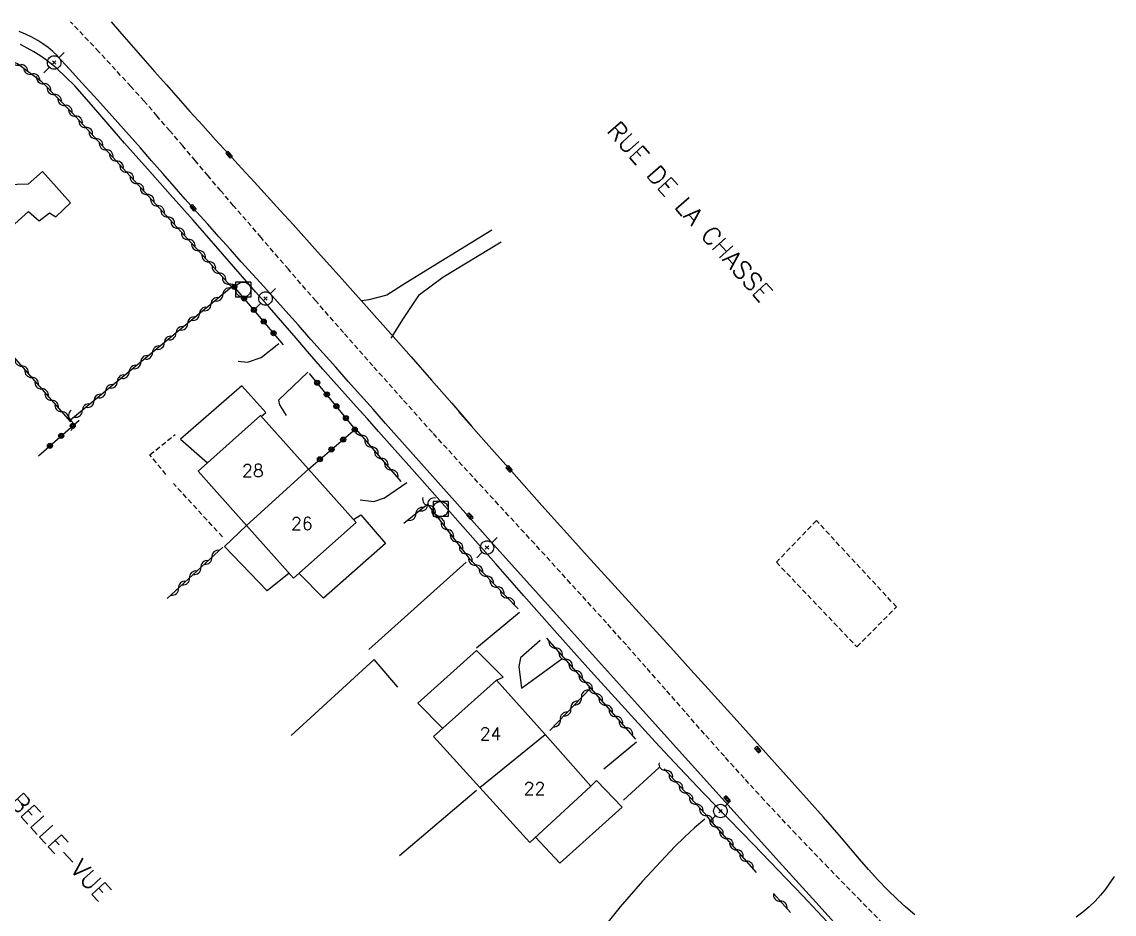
# Model space of a CAD drawing. Header units: millimetres. Extents: x 137000 to 138002, y 152999 to 154002.
# Drawn here: x 137328.6 to 137436.5, y 153911.9 to 154000 of the extents above; entities that cross this region are included whole.
import ezdxf
from ezdxf.enums import TextEntityAlignment as Align

# ---------------------------------------------------------------- set-up
doc = ezdxf.new("R2010")
doc.units = ezdxf.units.MM
doc.linetypes.add('DASHED', pattern=[0.75, 0.5, -0.25])
doc.layers.get('0').update_dxf_attribs({"linetype": 'CONTINUOUS'})
for name, color, linetype in [('W0001', 6, 'DASHED'), ('W0008', 7, 'CONTINUOUS'), ('W0014', 7, 'CONTINUOUS'), ('W0017', 7, 'CONTINUOUS'), ('W0101', 7, 'CONTINUOUS'), ('W0104', 1, 'CONTINUOUS'), ('W0112', 1, 'DASHED'), ('W0300', 7, 'CONTINUOUS'), ('W0310', 3, 'CONTINUOUS'), ('W0323', 7, 'CONTINUOUS'), ('W0401', 7, 'CONTINUOUS'), ('W0420', 7, 'CONTINUOUS'), ('W0473', 7, 'CONTINUOUS'), ('W0989', 7, 'CONTINUOUS'), ('W0991', 7, 'CONTINUOUS'), ('W1102', 7, 'CONTINUOUS')]:
    doc.layers.add(name, color=color, linetype=linetype)
doc.styles.get("Standard").update_dxf_attribs({"font": 'romans.shx', "width": 0.85})

# ---------------------------------------------------------------- blocks, each defined once
blk = doc.blocks.new('T473')
for p, q in [((-0.166667, 0.166667), (0.166667, -0.166667)), ((-0.166667, -0.166667), (0.166667, 0.166667)), ((0.500001, 0.500001), (1.000002, 1.000002)), ((-1.000002, -1.000002), (-0.500001, -0.500001))]:
    blk.add_line(p, q)
blk.add_ellipse((0, 0), major_axis=(0.471405, 0.471405), ratio=1, start_param=5.4977871438, end_param=11.780972451)
blk = doc.blocks.new('T401')
for p, q in [((-0.3, 0.3), (0, 0.3)), ((-0.3, -0.25), (-0.3, 0.3)), ((-0.3, 0.15), (0, 0.15)), ((-0.3, 0), (0, 0)), ((0, 0.3), (0, -0.25)), ((-0.3, -0.15), (0, -0.15)), ((-0.3, -0.25), (-0.3, -0.3)), ((-0.3, -0.3), (0, -0.3)), ((0, -0.3), (0, -0.25))]:
    blk.add_line(p, q)
blk = doc.blocks.new('T420')
for p, q in [((0.75, 0.75), (-0.75, 0.75)), ((-0.75, 0.75), (-0.75, -0.75)), ((0.75, 0.75), (0.75, -0.75)), ((0.75, -0.75), (-0.75, -0.75))]:
    blk.add_line(p, q)
blk.add_ellipse((0, 0), major_axis=(-0.53, 0.53), ratio=1, start_param=3.926991, end_param=10.210176)
blk = doc.blocks.new('t310o')
at = {"color": 0, "linetype": 'Continuous'}
for centre, start, end in [((-0.5, 0.38), 216.8699, 323.1304), ((0.5, -0.37), 36.8699, 143.1303)]:
    blk.add_arc(centre, 0.625, start, end, dxfattribs=at)
blk = doc.blocks.new('t323o')
at = {"color": 0, "linetype": 'Continuous'}
for radius in [0.25, 0.15]:
    blk.add_circle((0, 0), radius, dxfattribs=at)

msp = doc.modelspace()

# ---------------------------------------------------------------- linework, layer by layer
at = {"layer": 'W0001'}
msp.add_lwpolyline([(137414.65, 153909.89), (137411.42, 153913.17), (137408.21, 153916.46), (137405.03, 153919.77), (137401.89, 153923.13), (137399.91, 153925.28), (137397.95, 153927.46), (137396, 153929.65), (137394.07, 153931.85), (137392.14, 153934.05), (137390.21, 153936.25), (137388.27, 153938.45), (137386.31, 153940.63), (137382.77, 153944.54), (137379.22, 153948.43), (137375.65, 153952.31), (137372.07, 153956.18), (137369.11, 153959.44), (137366.17, 153962.72), (137363.23, 153966.01), (137360.32, 153969.31), (137357.59, 153972.43), (137354.89, 153975.56), (137352.19, 153978.7), (137349.48, 153981.84), (137348.22, 153983.31), (137346.96, 153984.79), (137345.71, 153986.27), (137344.45, 153987.75), (137343.19, 153989.23), (137341.92, 153990.7), (137340.64, 153992.16), (137339.34, 153993.61), (137336.18, 153997.04), (137333.37, 154000)], dxfattribs=at)
at = {"layer": 'W0008'}
for points in [[(137337.39, 154000), (137338.22, 153999.06), (137339.37, 153997.74), (137340.52, 153996.42), (137341.68, 153995.1), (137342.84, 153993.78), (137344, 153992.47), (137345.16, 153991.16), (137346.43, 153989.75), (137347.7, 153988.35), (137348.97, 153986.96), (137350.25, 153985.56), (137351.53, 153984.17), (137352.81, 153982.78), (137354.08, 153981.38), (137355.35, 153979.98), (137357.78, 153977.29), (137360.2, 153974.6), (137362.62, 153971.9), (137365.02, 153969.19), (137367.03, 153966.91), (137369.02, 153964.62), (137371.02, 153962.33), (137373, 153960.03)], [(137332.08, 153996.63), (137331.63, 153997.06), (137331.15, 153997.45), (137330.65, 153997.82), (137330.13, 153998.15), (137329.54, 153998.49), (137328.94, 153998.78), (137328.31, 153999.04)], [(137378.73, 153944.39), (137375.16, 153948.38), (137371.6, 153952.36), (137368.04, 153956.35), (137364.48, 153960.34), (137363.25, 153961.73), (137362.02, 153963.11), (137360.79, 153964.49), (137359.57, 153965.88), (137358.34, 153967.26), (137357.11, 153968.64), (137355.88, 153970.03), (137354.65, 153971.41), (137353.55, 153972.64), (137352.45, 153973.86), (137351.34, 153975.09), (137350.24, 153976.31), (137349.13, 153977.54), (137348.03, 153978.77), (137346.93, 153980), (137345.83, 153981.23), (137344.71, 153982.48), (137343.6, 153983.75), (137342.49, 153985.01), (137341.38, 153986.28), (137340.27, 153987.54), (137339.16, 153988.81), (137338.04, 153990.06), (137336.92, 153991.32), (137335.72, 153992.66), (137334.5, 153993.99), (137333.28, 153995.31), (137332.05, 153996.63)], [(137416.78, 153911.8), (137415.89, 153912.54), (137415.04, 153913.31), (137414.05, 153914.26), (137413.1, 153915.25), (137412.18, 153916.27), (137411.29, 153917.3), (137410.41, 153918.35), (137409.53, 153919.39), (137408.64, 153920.43), (137407.74, 153921.46), (137404.9, 153924.62), (137402.05, 153927.79), (137399.21, 153930.95), (137396.36, 153934.11), (137394.65, 153935.99), (137392.95, 153937.87), (137391.24, 153939.75), (137389.53, 153941.63), (137387.82, 153943.51), (137386.11, 153945.39), (137384.41, 153947.27), (137382.7, 153949.16), (137379.94, 153952.24), (137377.18, 153955.32), (137374.43, 153958.41), (137371.68, 153961.5)], [(137378.73, 153944.39), (137382.27, 153940.46), (137385.82, 153936.52), (137389.37, 153932.58), (137392.91, 153928.65), (137396.51, 153924.65), (137400.11, 153920.66), (137403.71, 153916.66), (137407.3, 153912.67), (137409.92, 153909.79)], [(137436.46, 153915.6), (137436.03, 153914.96), (137435.58, 153914.33), (137435.1, 153913.73), (137434.58, 153913.15), (137433.99, 153912.59), (137433.36, 153912.06), (137432.71, 153911.57)]]:
    msp.add_lwpolyline(points, dxfattribs=at)
at = {"layer": 'W0014'}
for points in [[(137378.14, 153943.32), (137375.38, 153946.46), (137372.62, 153949.6), (137369.85, 153952.73), (137367.08, 153955.86), (137365.98, 153957.09), (137364.88, 153958.32), (137363.78, 153959.55), (137362.69, 153960.78), (137361.59, 153962.01), (137360.49, 153963.24), (137359.39, 153964.47), (137358.3, 153965.7), (137356.97, 153967.22), (137355.65, 153968.74), (137354.33, 153970.26), (137353.01, 153971.78), (137351.69, 153973.3), (137350.37, 153974.82), (137349.05, 153976.34), (137347.72, 153977.85), (137345.48, 153980.4), (137343.23, 153982.95), (137340.98, 153985.49), (137338.71, 153988.02), (137337.08, 153989.9), (137335.46, 153991.81), (137333.79, 153993.67), (137331.99, 153995.42), (137331.47, 153995.86), (137330.91, 153996.28), (137330.34, 153996.66), (137329.75, 153997.03), (137329.1, 153997.41), (137328.43, 153997.77)], [(137377.92, 153943.57), (137381.19, 153939.87), (137384.48, 153936.19), (137387.79, 153932.53), (137391.12, 153928.89), (137393.52, 153926.33), (137395.94, 153923.79), (137398.39, 153921.26), (137400.83, 153918.74), (137403.28, 153916.22), (137405.7, 153913.67), (137408.09, 153911.09)]]:
    msp.add_lwpolyline(points, dxfattribs=at)
at = {"layer": 'W0017'}
for points in [[(137374.98, 153979.44), (137366.53, 153974.22), (137364.62, 153973), (137362.83, 153972.54), (137362.13, 153972.46)], [(137365.05, 153968.75), (137366.27, 153970.71), (137367.85, 153973.06), (137370.13, 153974.78), (137375.9, 153978.26)], [(137349.94, 153966.5), (137350.85, 153966.39), (137352.2, 153966.85), (137353.94, 153968.23)], [(137356.8, 153965.4), (137353.92, 153962.62), (137354, 153962.16), (137354.66, 153961.12)], [(137361.99, 153952.79), (137363.33, 153952.62), (137364.39, 153952.99), (137366.59, 153954.51)], [(137377.73, 153941.65), (137373.46, 153938.14)], [(137379.77, 153938.89), (137377.81, 153937.18), (137377.65, 153936.32), (137377.92, 153934.2)], [(137377.92, 153934.2), (137381.91, 153937.07)], [(137389.26, 153928.86), (137386.06, 153926.18)], [(137391.5, 153926.34), (137387.99, 153923.11)]]:
    msp.add_lwpolyline(points, dxfattribs=at)
at = {"layer": 'W0101'}
for points in [[(137356.87, 153955.83), (137352.14, 153961.11), (137345.98, 153955.61), (137350.76, 153950.25)], [(137361.6, 153950.55), (137356.87, 153955.83)], [(137350.76, 153950.25), (137355.39, 153945.05), (137361.6, 153950.55)], [(137380.24, 153929.61), (137375.46, 153934.99), (137369.23, 153929.4), (137373.8, 153924.37)], [(137384.77, 153924.51), (137380.24, 153929.61)], [(137373.8, 153924.37), (137378.73, 153918.93), (137384.77, 153924.51)]]:
    msp.add_lwpolyline(points, dxfattribs=at)
at = {"layer": 'W0104'}
for points in [[(137319.58, 153976.31), (137321.44, 153974.28), (137329.23, 153981.26), (137330.27, 153980.35), (137331.31, 153981.12), (137331.93, 153980.74), (137333.38, 153982.13), (137330.62, 153985.23), (137329.2, 153983.98), (137327.03, 153983.89)], [(137352.21, 153961.03), (137352.68, 153961.42), (137350.28, 153964.04), (137344.23, 153958.78), (137346.89, 153956.43)], [(137361.32, 153950.86), (137362.05, 153951.32), (137364.49, 153948.48), (137358.37, 153943.06), (137355.93, 153945.53)], [(137354.97, 153945.53), (137352.79, 153943.8), (137348.57, 153948.18), (137350.76, 153950.25)], [(137375.46, 153934.99), (137376.11, 153935.27), (137373.47, 153937.91), (137367.69, 153932.72), (137370.13, 153930.21)], [(137384.77, 153924.51), (137385.32, 153925.05), (137387.87, 153922.44), (137381.7, 153916.9), (137379.31, 153919.46)]]:
    msp.add_lwpolyline(points, dxfattribs=at)
at = {"layer": 'W0112'}
for points in [[(137342.8, 153955.29), (137341.21, 153957.24), (137343.71, 153959.24)], [(137348.38, 153949.13), (137343.55, 153954.39)]]:
    msp.add_lwpolyline(points, dxfattribs=at)
msp.add_lwpolyline([(137414.95, 153942.21), (137407.04, 153950.74), (137403.09, 153946.62), (137411.04, 153938.26)], close=True, dxfattribs=at)
at = {"layer": 'W0300'}
for points in [[(137372.45, 153946.63), (137362.83, 153938)], [(137365.71, 153934.27), (137363.36, 153937.01), (137355.15, 153929.51)], [(137373.48, 153924.08), (137365.86, 153917.64)], [(137396.02, 153921.25), (137395.01, 153920.38), (137394.02, 153919.47), (137393.07, 153918.54), (137392.14, 153917.57), (137389.87, 153915.11), (137387.66, 153912.59), (137385.55, 153909.96), (137383.63, 153907.2), (137382.91, 153906), (137382.26, 153904.76), (137381.66, 153903.49), (137381.09, 153902.21), (137380.67, 153901.23)]]:
    msp.add_lwpolyline(points, dxfattribs=at)
at = {"layer": 'W0310'}
for points in [[(137318.02, 153993.06), (137320.11, 153995.34), (137322.36, 153996.54), (137324.02, 153997.07), (137326.15, 153996.59), (137328.13, 153995.89), (137330.48, 153994.13), (137333.57, 153990.99), (137349.28, 153973.82), (137349.25, 153973.77), (137333.41, 153960.68), (137333.4, 153960.49), (137321.62, 153973.89)], [(137366.04, 153954.61), (137361.39, 153960)], [(137368.68, 153952.36), (137366.31, 153950.46)], [(137377.59, 153942.03), (137372.87, 153946.87), (137368.68, 153952.36)], [(137348.41, 153948.12), (137342.93, 153943.04)], [(137389.22, 153929.14), (137380.41, 153939.14)], [(137384.69, 153934.15), (137380.71, 153930.02)], [(137401.12, 153915.97), (137396.3, 153921.47), (137396.28, 153921.5), (137392.02, 153926.23)], [(137404.48, 153912.03), (137402.84, 153913.86)]]:
    msp.add_lwpolyline(points, dxfattribs=at)
at = {"layer": 'W0323'}
for points in [[(137354.4, 153968.1), (137349.31, 153974.11)], [(137356.87, 153955.83), (137361.49, 153959.76), (137356.98, 153965.28)], [(137330.21, 153957.14), (137334.24, 153960.67)]]:
    msp.add_lwpolyline(points, dxfattribs=at)
at = {"layer": 'W1102'}
for points in [[(137350.76, 153950.25), (137356.87, 153955.83)], [(137373.8, 153924.37), (137380.24, 153929.61)]]:
    msp.add_lwpolyline(points, dxfattribs=at)

# ---------------------------------------------------------------- block references
at = {"layer": 'W0310'}
for p, rotation in [((137328.34, 153995.73), 323.1573842006507), ((137329.54, 153994.83), 323.1573842006507), ((137330.71, 153993.89), 314.5404671883631), ((137331.76, 153992.82), 314.5404671883631), ((137332.82, 153991.75), 314.5404671883631), ((137333.86, 153990.67), 312.4658253837906), ((137334.87, 153989.57), 312.4658253837906), ((137335.88, 153988.46), 312.4658253837906), ((137336.89, 153987.36), 312.4658253837906), ((137337.91, 153986.25), 312.4658253837906), ((137338.92, 153985.14), 312.4658253837906), ((137339.93, 153984.04), 312.4658253837906), ((137340.95, 153982.93), 312.4658253837906), ((137341.96, 153981.82), 312.4658253837906), ((137342.97, 153980.72), 312.4658253837906), ((137343.98, 153979.61), 312.4658253837906), ((137345, 153978.5), 312.4658253837906), ((137346.01, 153977.4), 312.4658253837906), ((137347.02, 153976.29), 312.4658253837906), ((137348.03, 153975.18), 312.4658253837906), ((137349.05, 153974.08), 312.4658253837906), ((137348.41, 153973.07), 219.5434967423117), ((137347.25, 153972.12), 219.5434967423117), ((137346.1, 153971.16), 219.5434967423117), ((137344.94, 153970.21), 219.5434967423117), ((137343.78, 153969.25), 219.5434967423117), ((137341.47, 153967.34), 219.5434967423117), ((137342.63, 153968.3), 219.5434967423117), ((137340.31, 153966.39), 219.5434967423117), ((137328.55, 153966), 131.2991864350907), ((137339.16, 153965.43), 219.5434967423117), ((137329.54, 153964.88), 131.2991864350907), ((137338, 153964.48), 219.5434967423117), ((137330.53, 153963.75), 131.2991864350907), ((137336.84, 153963.52), 219.5434967423117), ((137331.52, 153962.62), 131.2991864350907), ((137335.69, 153962.57), 219.5434967423117), ((137332.51, 153961.5), 131.2991864350907), ((137333.41, 153960.64), 268.8484811015746), ((137334.53, 153961.61), 219.5434967423117), ((137362.12, 153959.15), 130.8037369704975), ((137363.1, 153958.02), 130.8037369704975), ((137364.08, 153956.88), 130.8037369704975), ((137365.06, 153955.75), 130.8037369704975), ((137368.65, 153952.34), 218.7127699826269), ((137368.78, 153952.23), 127.365830547985), ((137367.48, 153951.4), 218.7127699826269), ((137369.69, 153951.04), 127.365830547985), ((137370.6, 153949.85), 127.365830547985), ((137371.51, 153948.65), 127.365830547985), ((137347.33, 153947.12), 222.7973328614401), ((137372.42, 153947.46), 127.365830547985), ((137346.23, 153946.1), 222.7973328614401), ((137373.4, 153946.33), 134.2806934167417), ((137345.13, 153945.08), 222.7973328614401), ((137374.45, 153945.25), 134.2806934167417), ((137344.03, 153944.06), 222.7973328614401), ((137375.5, 153944.18), 134.2806934167417), ((137376.54, 153943.11), 134.2806934167417), ((137381.29, 153938.15), 131.3679160607003), ((137382.28, 153937.02), 131.3679160607003), ((137383.27, 153935.9), 131.3679160607003), ((137384.26, 153934.77), 131.3679160607003), ((137383.83, 153933.26), 226.0449636611293), ((137385.25, 153933.65), 131.3679160607003), ((137382.79, 153932.18), 226.0449636611293), ((137386.24, 153932.52), 131.3679160607003), ((137381.75, 153931.1), 226.0449636611293), ((137387.24, 153931.39), 131.3679160607003), ((137388.23, 153930.27), 131.3679160607003), ((137392.17, 153926.07), 132.0032906319488), ((137393.17, 153924.95), 132.0032906319488), ((137394.17, 153923.84), 132.0032906319488), ((137395.18, 153922.72), 132.0032906319488), ((137396.18, 153921.61), 132.0032906319488), ((137397.17, 153920.48), 131.2190905456575), ((137398.16, 153919.35), 131.2190905456575), ((137399.15, 153918.23), 131.2190905456575), ((137400.14, 153917.1), 131.2190905456575), ((137403.48, 153913.15), 131.8988225737343)]:
    msp.add_blockref('t310o', p, dxfattribs=dict(at, rotation=rotation))
at = {"layer": 'W0323'}
for p, rotation in [((137349.55, 153973.83), 130.2342214436412), ((137350.52, 153972.68), 130.2342214436412), ((137351.49, 153971.54), 130.2342214436412), ((137352.46, 153970.39), 130.2342214436412), ((137353.43, 153969.25), 130.2342214436412), ((137357.74, 153964.36), 129.1757350083222), ((137358.69, 153963.2), 129.1757350083222), ((137359.63, 153962.03), 129.1757350083222), ((137360.58, 153960.87), 129.1757350083222), ((137332.46, 153959.11), 41.18566684854626), ((137333.59, 153960.1), 41.18566684854626), ((137361.44, 153959.72), 40.3717356205477), ((137331.34, 153958.12), 41.18566684854626), ((137360.3, 153958.74), 40.3717356205477), ((137359.15, 153957.77), 40.3717356205477), ((137358.01, 153956.8), 40.3717356205477)]:
    msp.add_blockref('t323o', p, dxfattribs=dict(at, rotation=rotation))
at = {"layer": 'W0401'}
for p, rotation in [((137348.93, 153986.77), 222.5023907242004), ((137345.6, 153981.72), 41.6243102559256), ((137376.8, 153955.94), 41.75110588767772), ((137372.93, 153951.28), 41.78875389038284), ((137401.35, 153928.22), 41.96057412914367), ((137398.1, 153923.14), 222.0373231436143)]:
    msp.add_blockref('T401', p, dxfattribs=dict(at, rotation=rotation))
at = {"layer": 'W0420'}
for p in [(137350.42, 153973.55), (137369.93, 153951.88)]:
    msp.add_blockref('T420', p, dxfattribs=at)
at = {"layer": 'W0473'}
for p in [(137331.75, 153995.98), (137352.63, 153972.67), (137374.51, 153948.07), (137397.56, 153922.05)]:
    msp.add_blockref('T473', p, dxfattribs=at)

# ---------------------------------------------------------------- texts
at = {"layer": 'W0989'}
for s, rotation, p in [('RUE DE LA CHASSE   ', 311.931, (137386.25, 153989.19)), ('RUE DE BELLE-VUE   ', 312.3936, (137320.46, 153930.27))]:
    msp.add_text(s, height=1.75, rotation=rotation, dxfattribs=at).set_placement(p)
at = {"layer": 'W0991'}
for s, p in [('28', (137351.38, 153955.68)), ('26', (137356.22, 153950.44)), ('24', (137374.86, 153929.68)), ('22', (137379.2, 153924.27))]:
    msp.add_text(s, height=1.25, dxfattribs=at).set_placement(p, align=Align.MIDDLE_CENTER)

doc.saveas('drawing.dxf')
